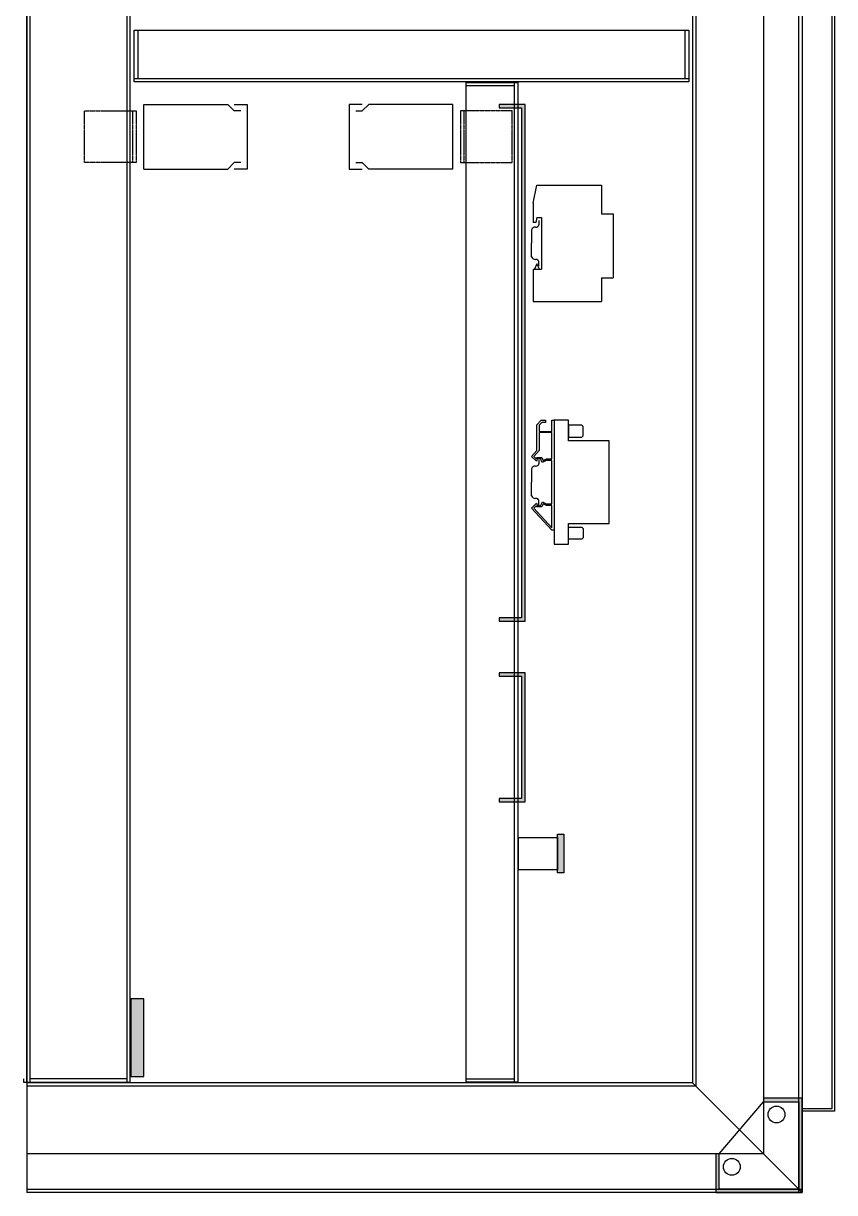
# Model space of a CAD drawing. Header units: millimetres. Extents: x 3151 to 30896, y 1337 to 7086.
# Drawn here: x 23044 to 23671, y 4337 to 5242 of the extents above; entities that cross this region are included whole.
import ezdxf

# ---------------------------------------------------------------- set-up
doc = ezdxf.new("R2010")
doc.units = ezdxf.units.MM
doc.linetypes.add('DASHED2', pattern=[0.375, 0.25, -0.125])

msp = doc.modelspace()

# ---------------------------------------------------------------- hatches: boundary and pattern name
for points in [[(23432, 5179.19), (23412, 5179.19), (23412, 5176.54), (23429.35, 5176.54), (23429.35, 4781.84), (23412, 4781.84), (23412, 4779.19), (23432, 4779.19)], [(23432, 4739.19), (23412, 4739.19), (23412, 4736.54), (23429.35, 4736.54), (23429.35, 4641.84), (23412, 4641.84), (23412, 4639.19), (23432, 4639.19)], [(23462, 4584.19), (23457, 4584.19), (23457, 4614.19), (23462, 4614.19)], [(23127, 4426.69), (23137, 4426.69), (23137, 4486.69), (23127, 4486.69)], [(23616.5, 4409.69), (23616.5, 4407.04), (23643.85, 4407.04), (23643.85, 4339.34), (23582.15, 4339.34), (23582.15, 4366.69), (23579.5, 4366.69), (23579.5, 4336.69), (23646.5, 4336.69), (23646.5, 4409.69)]]:
    msp.add_hatch(color=7).paths.add_polyline_path(points)

# ---------------------------------------------------------------- linework, layer by layer
at = {"color": 7}
for p, q in [((23046.5, 6536.69), (23046.5, 4336.69)), ((23643.85, 4336.69), (23643.85, 6536.69)), ((23646.5, 6536.69), (23646.5, 4336.69)), ((23646.5, 6510.77), (23646.5, 4401.77)), ((23669.5, 4401.77), (23669.5, 6510.77)), ((23671.5, 6512.77), (23671.5, 4399.77)), ((23616.5, 6506.69), (23616.5, 4366.69)), ((23046.5, 4422.19), (23046.5, 6451.19)), ((23046.5, 6451.19), (23046.5, 4422.19)), ((23049.15, 4422.19), (23049.15, 6451.19)), ((23123.85, 6451.19), (23123.85, 4422.19)), ((23126.5, 4422.19), (23126.5, 6451.19)), ((23561.5, 6451.69), (23561.5, 4421.69)), ((23564.15, 6454.34), (23564.15, 4419.04)), ((23129.65, 5196.69), (23129.65, 5236.69)), ((23129.65, 5236.69), (23558.65, 5236.69)), ((23132.3, 5236.69), (23132.3, 5199.34)), ((23556, 5199.34), (23556, 5236.69)), ((23558.65, 5236.69), (23558.65, 5196.69)), ((23129.65, 5199.34), (23558.65, 5199.34)), ((23558.65, 5196.69), (23129.65, 5196.69)), ((23386.5, 5196.19), (23426.5, 5196.19)), ((23386.5, 4422.19), (23386.5, 5196.19)), ((23423.85, 5193.54), (23386.5, 5193.54)), ((23423.85, 4422.19), (23423.85, 5196.19)), ((23426.5, 5196.19), (23426.5, 4422.19)), ((23137, 5129.19), (23137, 5179.19)), ((23137, 5179.19), (23202, 5179.19)), ((23207, 5174.19), (23202, 5179.19)), ((23207, 5179.19), (23217, 5179.19)), ((23217, 5179.19), (23217, 5129.19)), ((23296, 5179.19), (23296, 5129.19)), ((23306, 5179.19), (23296, 5179.19)), ((23306, 5174.19), (23311, 5179.19)), ((23376, 5179.19), (23311, 5179.19)), ((23376, 5129.19), (23376, 5179.19)), ((23432, 5179.19), (23412, 5179.19)), ((23412, 5179.19), (23412, 5176.54)), ((23432, 4779.19), (23432, 5179.19)), ((23212, 5174.19), (23207, 5174.19)), ((23301, 5174.19), (23306, 5174.19)), ((23412, 5176.54), (23429.35, 5176.54)), ((23429.35, 5176.54), (23429.35, 4781.84)), ((23207, 5134.19), (23202, 5129.19)), ((23212, 5134.19), (23207, 5134.19)), ((23301, 5134.19), (23306, 5134.19)), ((23306, 5134.19), (23311, 5129.19)), ((23137, 5129.19), (23202, 5129.19)), ((23217, 5129.19), (23207, 5129.19)), ((23296, 5129.19), (23306, 5129.19)), ((23376, 5129.19), (23311, 5129.19)), ((23438.22, 5102.76), (23441.22, 5116.76)), ((23441.22, 5116.76), (23491.22, 5116.76)), ((23491.22, 5116.76), (23491.22, 5094.51)), ((23438.22, 5102.76), (23438.22, 5087.76)), ((23440.22, 5087.76), (23438.22, 5087.76)), ((23441.02, 5091.76), (23440.22, 5087.76)), ((23441.02, 5091.76), (23444.62, 5091.76)), ((23442.73, 5089.36), (23442.73, 5086.08)), ((23444.62, 5091.76), (23444.62, 5051.76)), ((23491.22, 5094.51), (23500.22, 5094.51)), ((23500.22, 5094.51), (23500.22, 5045.01)), ((23437, 5082.2), (23437, 5071.71)), ((23437, 5061.22), (23437, 5071.71)), ((23438.22, 5051.76), (23438.22, 5026.76)), ((23438.22, 5051.76), (23444.62, 5051.76)), ((23441.22, 5055.76), (23439.22, 5051.76)), ((23443.22, 5051.76), (23441.22, 5055.76)), ((23442.73, 5054.06), (23442.73, 5057.34)), ((23491.22, 5045.01), (23491.22, 5026.76)), ((23491.22, 5045.01), (23500.22, 5045.01)), ((23438.22, 5026.76), (23491.22, 5026.76)), ((23441.09, 4931.24), (23444.56, 4934.71)), ((23444.56, 4934.71), (23447.7, 4934.71)), ((23447.7, 4934.71), (23447.7, 4932.98)), ((23452.68, 4926.09), (23452.68, 4934.71)), ((23452.68, 4934.71), (23454.42, 4934.71)), ((23454.42, 4934.71), (23454.42, 4849.47)), ((23465.5, 4934.71), (23454.5, 4934.71)), ((23454.5, 4934.71), (23454.5, 4838.71)), ((23465.5, 4918.71), (23465.5, 4934.71)), ((23441.09, 4911.31), (23441.09, 4931.24)), ((23444.85, 4932.98), (23442.82, 4930.95)), ((23442.82, 4930.95), (23442.82, 4926.09)), ((23442.82, 4926.09), (23452.68, 4926.09)), ((23452.77, 4925.13), (23442.91, 4925.13)), ((23442.91, 4925.13), (23442.91, 4911.15)), ((23447.7, 4932.98), (23444.85, 4932.98)), ((23452.77, 4904.72), (23452.77, 4925.13)), ((23452.77, 4904.72), (23452.77, 4925.13)), ((23475.9, 4930.78), (23465.5, 4930.78)), ((23465.5, 4930.78), (23465.5, 4921.58)), ((23476.84, 4929.83), (23475.9, 4930.78)), ((23476.84, 4922.52), (23476.84, 4929.83)), ((23465.5, 4921.58), (23475.9, 4921.58)), ((23497, 4918.71), (23465.5, 4918.71)), ((23475.9, 4921.58), (23476.84, 4922.52)), ((23497, 4854.71), (23497, 4918.71)), ((23436.92, 4906.75), (23441.09, 4911.31)), ((23440.78, 4902.89), (23436.92, 4906.75)), ((23442.91, 4911.15), (23438.79, 4906.67)), ((23438.79, 4906.67), (23440.6, 4904.86)), ((23440.6, 4904.86), (23441, 4905.87)), ((23441.58, 4904.98), (23440.78, 4902.89)), ((23441, 4905.87), (23444.9, 4905.87)), ((23443.83, 4904.98), (23441.58, 4904.98)), ((23442.73, 4904.36), (23442.73, 4901.08)), ((23442.73, 4904.36), (23442.73, 4901.08)), ((23445.28, 4901.93), (23443.83, 4904.98)), ((23444.9, 4905.87), (23446.01, 4903.53)), ((23448.34, 4903.53), (23445.28, 4901.93)), ((23446.01, 4903.53), (23448.5, 4904.72)), ((23452.68, 4903.53), (23448.34, 4903.53)), ((23448.5, 4904.72), (23452.77, 4904.72)), ((23452.68, 4869.88), (23452.68, 4903.53)), ((23437, 4897.2), (23437, 4886.71)), ((23437, 4897.2), (23437, 4886.71)), ((23437, 4876.22), (23437, 4886.71)), ((23437, 4876.22), (23437, 4886.71)), ((23436.92, 4866.67), (23440.78, 4870.53)), ((23440.78, 4870.53), (23441.58, 4868.44)), ((23442.73, 4869.06), (23442.73, 4872.34)), ((23442.73, 4869.06), (23442.73, 4872.34)), ((23443.83, 4868.44), (23445.41, 4871.43)), ((23445.41, 4871.43), (23448.34, 4869.88)), ((23452.68, 4849.47), (23436.92, 4866.67)), ((23440.6, 4868.56), (23438.79, 4866.75)), ((23438.79, 4866.75), (23452.77, 4851.51)), ((23441, 4867.54), (23440.6, 4868.56)), ((23444.9, 4867.54), (23441, 4867.54)), ((23441.58, 4868.44), (23443.83, 4868.44)), ((23446.01, 4869.88), (23444.9, 4867.54)), ((23448.5, 4868.7), (23446.01, 4869.88)), ((23448.34, 4869.88), (23452.68, 4869.88)), ((23452.77, 4868.7), (23448.5, 4868.7)), ((23452.77, 4851.51), (23452.77, 4868.7)), ((23465.5, 4838.71), (23465.5, 4854.71)), ((23465.5, 4854.71), (23497, 4854.71)), ((23454.42, 4849.47), (23452.68, 4849.47)), ((23465.5, 4842.64), (23465.5, 4851.84)), ((23465.5, 4851.84), (23475.9, 4851.84)), ((23475.9, 4851.84), (23476.84, 4850.9)), ((23476.84, 4843.58), (23475.9, 4842.64)), ((23476.84, 4850.9), (23476.84, 4843.58)), ((23454.5, 4838.71), (23465.5, 4838.71)), ((23475.9, 4842.64), (23465.5, 4842.64)), ((23429.35, 4781.84), (23412, 4781.84)), ((23412, 4781.84), (23412, 4779.19)), ((23412, 4779.19), (23432, 4779.19)), ((23432, 4739.19), (23412, 4739.19)), ((23412, 4739.19), (23412, 4736.54)), ((23412, 4736.54), (23429.35, 4736.54)), ((23429.35, 4736.54), (23429.35, 4641.84)), ((23432, 4639.19), (23432, 4739.19)), ((23429.35, 4641.84), (23412, 4641.84)), ((23412, 4641.84), (23412, 4639.19)), ((23412, 4639.19), (23432, 4639.19)), ((23427, 4586.69), (23427, 4611.69)), ((23427, 4611.69), (23457, 4611.69)), ((23457, 4584.19), (23457, 4614.19)), ((23457, 4614.19), (23462, 4614.19)), ((23457, 4611.69), (23457, 4586.69)), ((23462, 4614.19), (23462, 4584.19)), ((23457, 4586.69), (23427, 4586.69)), ((23462, 4584.19), (23457, 4584.19)), ((23137, 4486.69), (23127, 4486.69)), ((23127, 4486.69), (23127, 4426.69)), ((23137, 4426.69), (23137, 4486.69)), ((23043.85, 4424.84), (23043.85, 4422.19)), ((23043.85, 4422.19), (23046.5, 4422.19)), ((23046.5, 4422.19), (23126.5, 4422.19)), ((23561.5, 4421.69), (23046.5, 4421.69)), ((23564.15, 4419.04), (23046.5, 4419.04)), ((23123.85, 4424.84), (23049.15, 4424.84)), ((23127, 4426.69), (23137, 4426.69)), ((23386.5, 4424.84), (23423.85, 4424.84)), ((23426.5, 4422.19), (23386.5, 4422.19)), ((23646.5, 4336.69), (23561.5, 4421.69)), ((23646.5, 4409.69), (23616.5, 4409.69)), ((23616.5, 4409.69), (23616.5, 4407.04)), ((23646.5, 4336.69), (23646.5, 4409.69)), ((23582.15, 4366.69), (23616.5, 4407.04)), ((23616.5, 4407.04), (23643.85, 4407.04)), ((23643.85, 4407.04), (23643.85, 4339.34)), ((23646.5, 4401.77), (23669.5, 4401.77)), ((23646.5, 4399.77), (23646.5, 4401.77)), ((23671.5, 4399.77), (23646.5, 4399.77)), ((23616.5, 4366.69), (23046.5, 4366.69)), ((23582.15, 4366.69), (23579.5, 4366.69)), ((23579.5, 4366.69), (23579.5, 4336.69)), ((23582.15, 4339.34), (23582.15, 4366.69)), ((23046.5, 4339.34), (23646.5, 4339.34)), ((23646.5, 4336.69), (23046.5, 4336.69)), ((23579.5, 4336.69), (23646.5, 4336.69)), ((23643.85, 4339.34), (23582.15, 4339.34))]:
    msp.add_line(p, q, dxfattribs=at)
at = {"color": 7, "linetype": 'DASHED2'}
for p, q in [((23091, 5134.19), (23091, 5174.19)), ((23091, 5174.19), (23131, 5174.19)), ((23128.35, 5174.19), (23128.35, 5134.19)), ((23131, 5174.19), (23131, 5134.19)), ((23382, 5174.19), (23382, 5134.19)), ((23422, 5174.19), (23382, 5174.19)), ((23384.65, 5174.19), (23384.65, 5134.19)), ((23422, 5134.19), (23422, 5174.19)), ((23131, 5134.19), (23091, 5134.19)), ((23382, 5134.19), (23422, 5134.19))]:
    msp.add_line(p, q, dxfattribs=at)
at = {"color": 7, "linetype": 'Continuous'}
for centre in [(23626.5, 4397.19), (23626.5, 4397.19), (23592, 4356.69), (23592, 4356.69)]:
    msp.add_circle(centre, 6.5, dxfattribs=at)
at = {"color": 7}
for centre, radius, start, end in [((23439.85, 5081.2), 3.02, 84.97558, 160.68725), ((23440.31, 5086.7), 2.5, 265.48827, 345.57474), ((23439.85, 5062.22), 3.02, 199.31275, 275.02442), ((23440.31, 5056.72), 2.5, 14.42526, 94.51173), ((23439.85, 4896.2), 3.02, 84.97558, 160.68725), ((23439.85, 4896.2), 3.02, 84.97558, 160.68725), ((23440.31, 4901.7), 2.5, 265.48827, 345.57474), ((23440.31, 4901.7), 2.5, 265.48827, 345.57474), ((23439.85, 4877.22), 3.02, 199.31275, 275.02442), ((23439.85, 4877.22), 3.02, 199.31275, 275.02442), ((23440.31, 4871.72), 2.5, 14.42526, 94.51173), ((23440.31, 4871.72), 2.5, 14.42526, 94.51173)]:
    msp.add_arc(centre, radius, start, end, dxfattribs=at)

doc.saveas('drawing.dxf')
